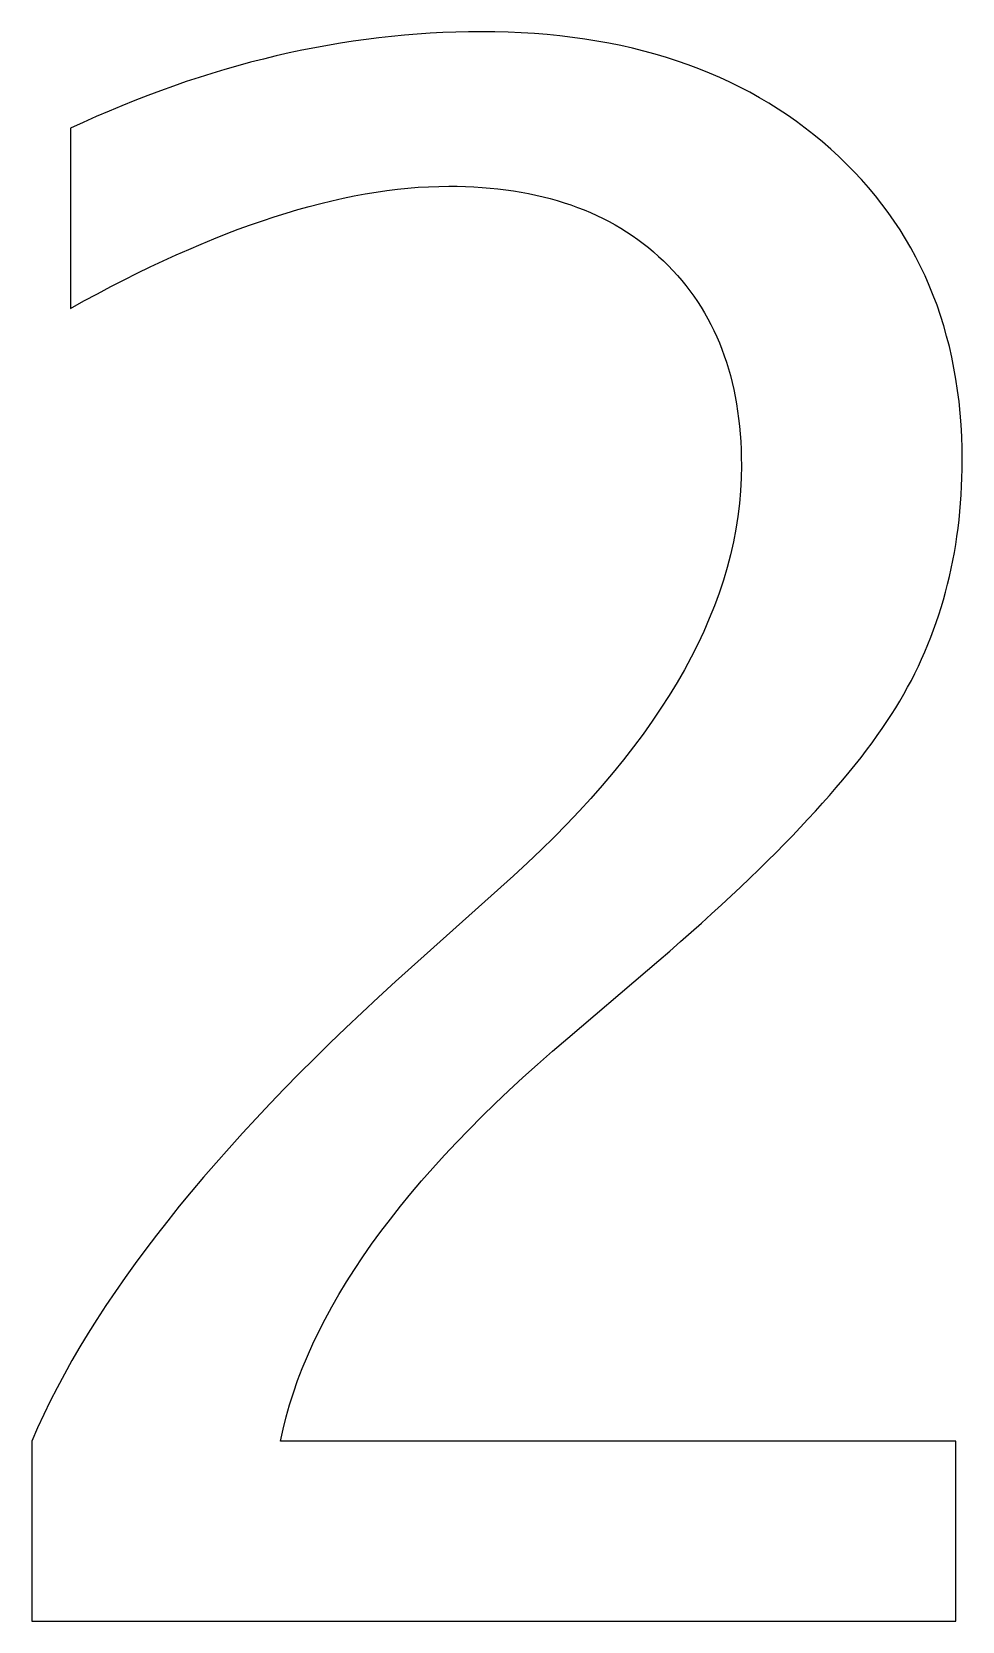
# Model space of a CAD drawing. Header units: centimetres. Extents: x -27.7 to 27.6, y -20.2 to 43.3.
# Drawn here: x 7.432 to 7.984, y 14.625 to 15.566 of the extents above; entities that cross this region are included whole.
import ezdxf

# ---------------------------------------------------------------- set-up
doc = ezdxf.new("R2010")
doc.units = ezdxf.units.CM
doc.header["$MEASUREMENT"] = 0
doc.layers.add('Layer 1', color=7, linetype='Continuous')

msp = doc.modelspace()

# ---------------------------------------------------------------- linework, layer by layer
at = {"layer": 'Layer 1'}
msp.add_open_spline([(7.43236, 14.62535), (7.43236, 14.62535), (7.43236, 14.73203), (7.43236, 14.73203), (7.43236, 14.73203), (7.46792, 14.81522), (7.53968, 14.90602), (7.64784, 15.00402), (7.64784, 15.00402), (7.64784, 15.00402), (7.71769, 15.06668), (7.71769, 15.06668), (7.71769, 15.06668), (7.80765, 15.14838), (7.85273, 15.22924), (7.85273, 15.30967), (7.85273, 15.30967), (7.85273, 15.3611), (7.83728, 15.40132), (7.80659, 15.43074), (7.80659, 15.43074), (7.7759, 15.46016), (7.73335, 15.47498), (7.67938, 15.47498), (7.67938, 15.47498), (7.6163, 15.47498), (7.54158, 15.45085), (7.45522, 15.40259), (7.45522, 15.40259), (7.45522, 15.40259), (7.45522, 15.50927), (7.45522, 15.50927), (7.45522, 15.50927), (7.53671, 15.54737), (7.61778, 15.56642), (7.69864, 15.56642), (7.69864, 15.56642), (7.78457, 15.56642), (7.85358, 15.54335), (7.90565, 15.49699), (7.90565, 15.49699), (7.95751, 15.45064), (7.98354, 15.38926), (7.98354, 15.31263), (7.98354, 15.31263), (7.98354, 15.2576), (7.97042, 15.2087), (7.94417, 15.16616), (7.94417, 15.16616), (7.91771, 15.1234), (7.86882, 15.07176), (7.79706, 15.0108), (7.79706, 15.0108), (7.79706, 15.0108), (7.74986, 14.97058), (7.74986, 14.97058), (7.74986, 14.97058), (7.65165, 14.88739), (7.59492, 14.80781), (7.57968, 14.73203), (7.57968, 14.73203), (7.57968, 14.73203), (7.97973, 14.73203), (7.97973, 14.73203), (7.97973, 14.73203), (7.97973, 14.73203), (7.97973, 14.62535), (7.97973, 14.62535), (7.97973, 14.62535), (7.97973, 14.62535), (7.43236, 14.62535), (7.43236, 14.62535)], degree=3, knots=[0, 0, 0, 0, 0.052632, 0.052632, 0.052632, 0.052632, 0.105263, 0.105263, 0.105263, 0.105263, 0.157895, 0.157895, 0.157895, 0.157895, 0.210526, 0.210526, 0.210526, 0.210526, 0.263158, 0.263158, 0.263158, 0.263158, 0.315789, 0.315789, 0.315789, 0.315789, 0.368421, 0.368421, 0.368421, 0.368421, 0.421053, 0.421053, 0.421053, 0.421053, 0.473684, 0.473684, 0.473684, 0.473684, 0.526316, 0.526316, 0.526316, 0.526316, 0.578947, 0.578947, 0.578947, 0.578947, 0.631579, 0.631579, 0.631579, 0.631579, 0.684211, 0.684211, 0.684211, 0.684211, 0.736842, 0.736842, 0.736842, 0.736842, 0.789474, 0.789474, 0.789474, 0.789474, 0.842105, 0.842105, 0.842105, 0.842105, 0.894737, 0.894737, 0.894737, 0.894737, 1, 1, 1, 1], dxfattribs=at)

doc.saveas('drawing.dxf')
